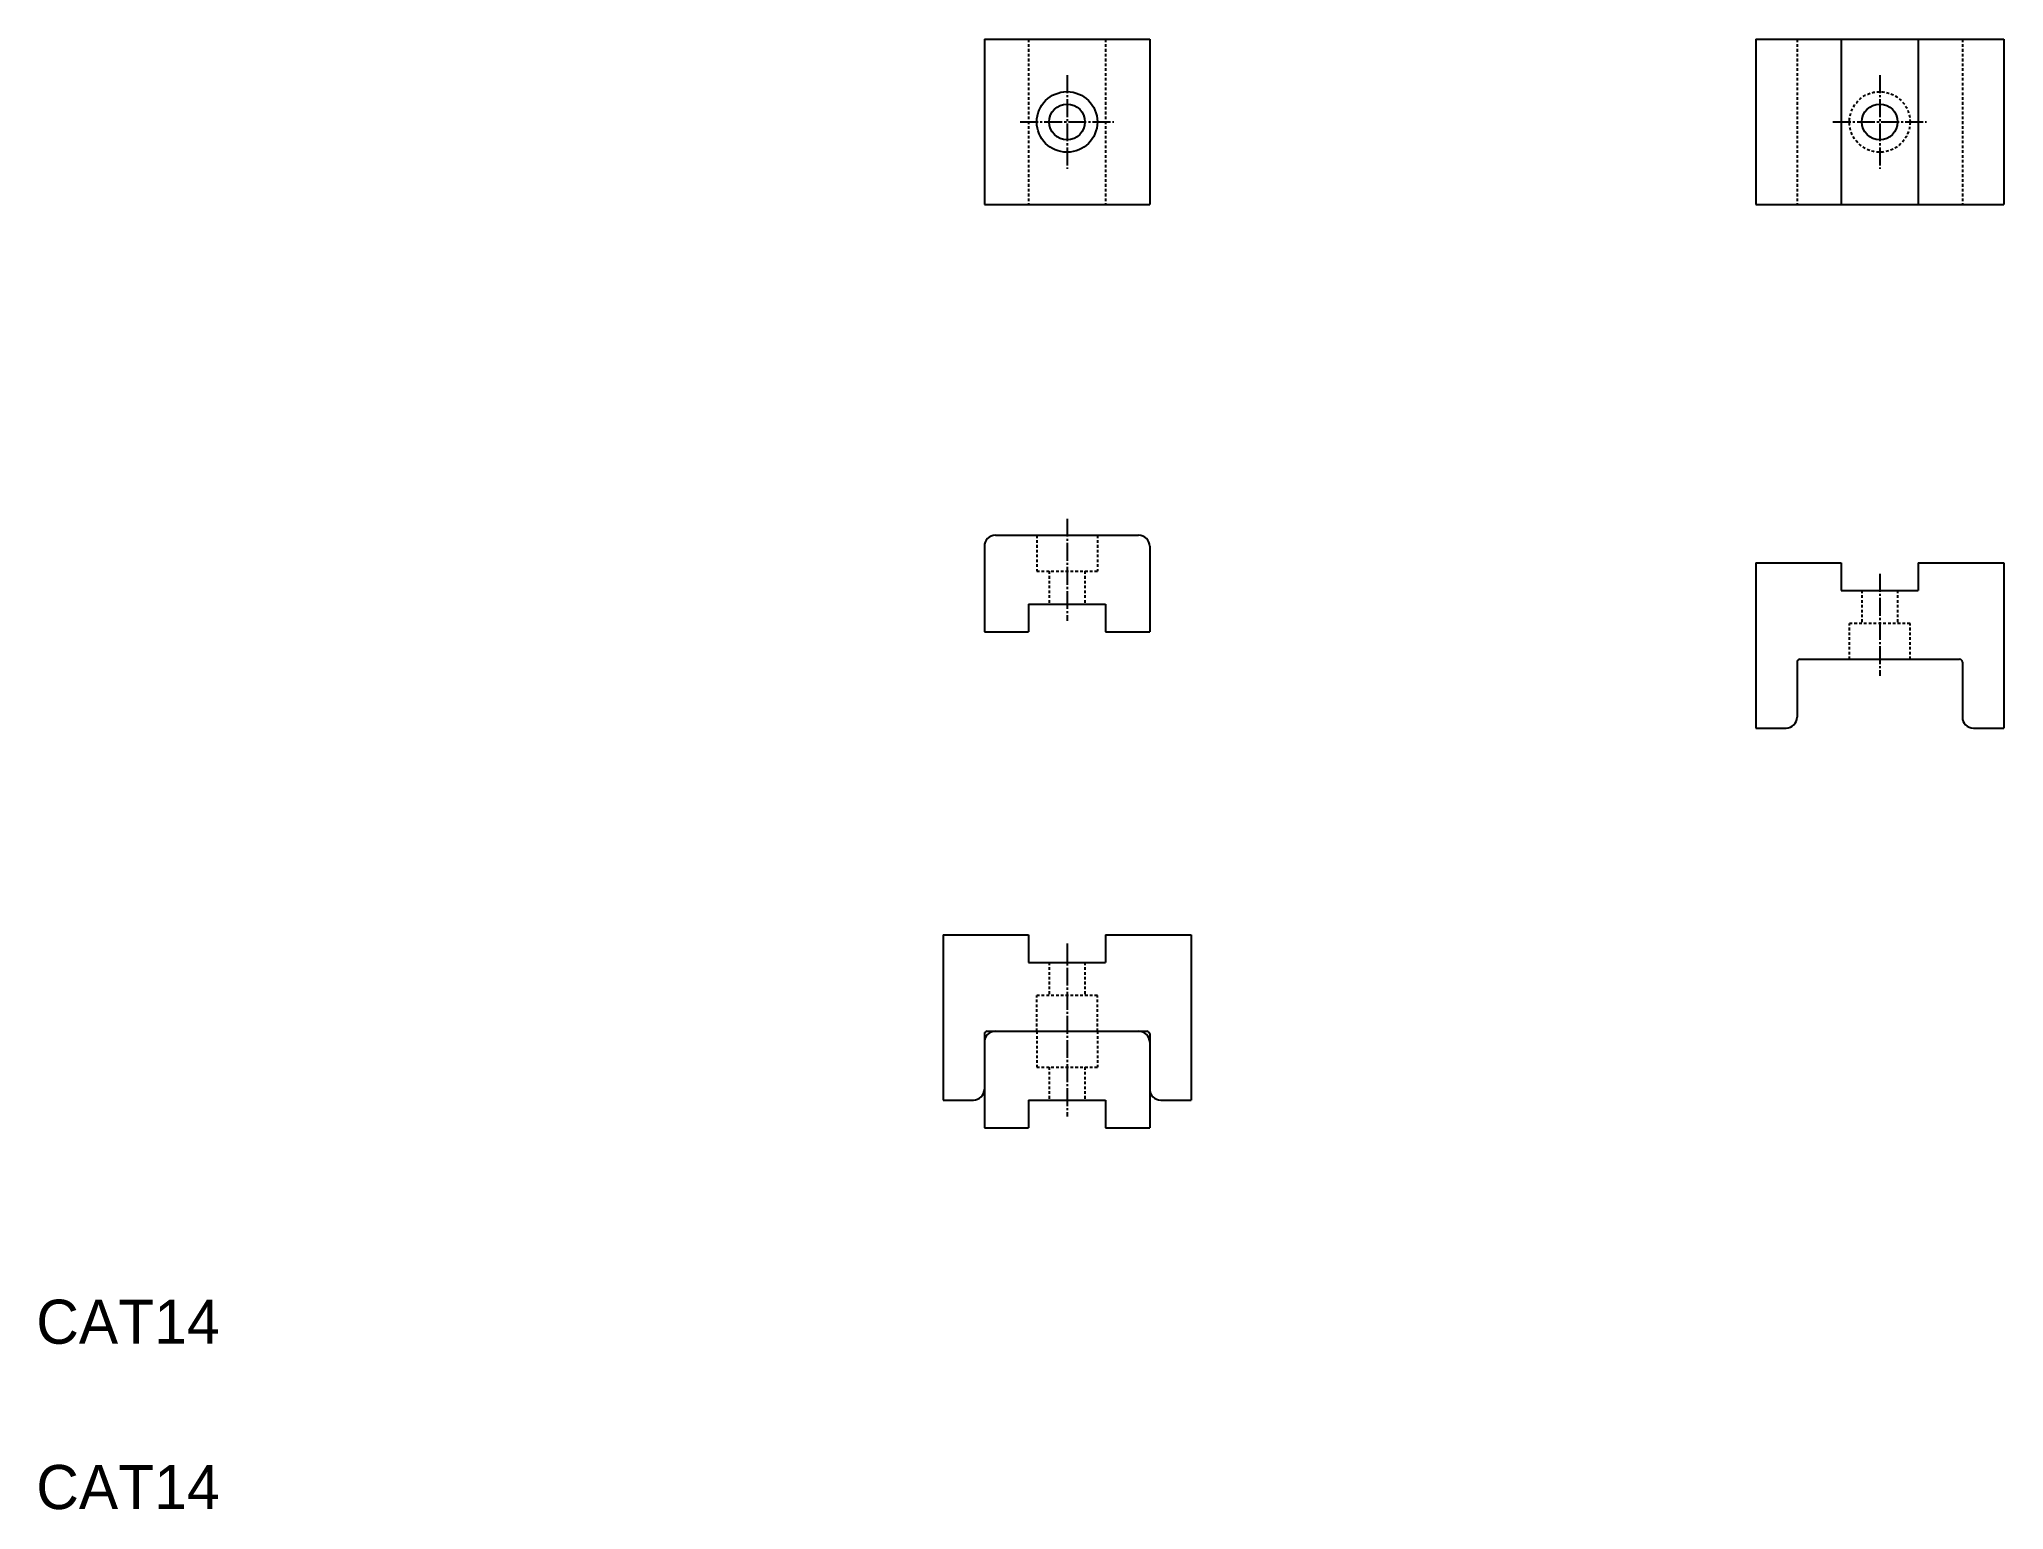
# Model space of a CAD drawing. Extents: x 21 to 377, y 20 to 287.
import ezdxf

# ---------------------------------------------------------------- set-up
doc = ezdxf.new("R2010")
doc.units = 0
doc.header["$LTSCALE"] = 0.25
doc.linetypes.add('CENTER', pattern=[17.5, 13, -1.5, 1.5, -1.5])
doc.linetypes.add('DASHED', pattern=[3.5, 2, -1.5])
doc.layers.get('0').update_dxf_attribs({"linetype": 'CONTINUOUS'})
doc.layers.add('CENTER', color=1, linetype='CENTER')

msp = doc.modelspace()

# ---------------------------------------------------------------- linework, layer by layer
for p, q in [((192.07, 286.71), (222.07, 286.71)), ((192.07, 286.71), (192.07, 256.71)), ((222.07, 286.71), (222.07, 256.71)), ((332.07, 286.71), (332.07, 256.71)), ((332.07, 286.71), (377.07, 286.71)), ((347.57, 286.71), (347.57, 256.71)), ((361.57, 286.71), (361.57, 256.71)), ((377.07, 286.71), (377.07, 256.71)), ((192.07, 256.71), (222.07, 256.71)), ((332.07, 256.71), (377.07, 256.71)), ((194.07, 196.71), (220.07, 196.71)), ((192.07, 194.71), (192.07, 179.21)), ((222.07, 194.71), (222.07, 179.21)), ((204.32, 190.21), (204.32, 190.21)), ((207.07, 190.21), (207.07, 190.21)), ((332.07, 191.71), (347.57, 191.71)), ((332.07, 191.71), (332.07, 161.71)), ((347.57, 191.71), (347.57, 186.71)), ((361.57, 191.71), (377.07, 191.71)), ((361.57, 191.71), (361.57, 186.71)), ((377.07, 191.71), (377.07, 161.71)), ((347.57, 186.71), (361.57, 186.71)), ((200.07, 184.21), (214.07, 184.21)), ((200.07, 184.21), (200.07, 179.21)), ((214.07, 184.21), (214.07, 179.21)), ((192.07, 179.21), (200.07, 179.21)), ((214.07, 179.21), (222.07, 179.21)), ((339.57, 173.71), (339.57, 163.71)), ((340.07, 174.21), (369.07, 174.21)), ((369.57, 173.71), (369.57, 163.71)), ((332.07, 161.71), (337.57, 161.71)), ((371.57, 161.71), (377.07, 161.71)), ((184.57, 124.21), (184.57, 94.21)), ((184.57, 124.21), (200.07, 124.21)), ((200.07, 124.21), (200.07, 119.21)), ((214.07, 124.21), (229.57, 124.21)), ((214.07, 124.21), (214.07, 119.21)), ((229.57, 124.21), (229.57, 94.21)), ((200.07, 119.21), (214.07, 119.21)), ((192.07, 106.21), (192.07, 96.21)), ((192.07, 104.71), (192.07, 89.21)), ((192.57, 106.71), (221.57, 106.71)), ((222.07, 106.21), (222.07, 96.21)), ((222.07, 104.71), (222.07, 89.21)), ((204.32, 100.21), (204.32, 100.21)), ((207.07, 100.21), (207.07, 100.21)), ((184.57, 94.21), (190.07, 94.21)), ((200.07, 94.21), (214.07, 94.21)), ((200.07, 94.21), (200.07, 89.21)), ((214.07, 94.21), (214.07, 89.21)), ((224.07, 94.21), (229.57, 94.21)), ((192.07, 89.21), (200.07, 89.21)), ((214.07, 89.21), (222.07, 89.21))]:
    msp.add_line(p, q)
at = {"color": 3, "linetype": 'DASHED'}
for p, q in [((200.07, 286.71), (200.07, 256.71)), ((214.07, 286.71), (214.07, 256.71)), ((339.57, 286.71), (339.57, 256.71)), ((369.57, 286.71), (369.57, 256.71)), ((201.57, 196.71), (201.57, 190.21)), ((212.57, 196.71), (212.57, 190.21)), ((201.57, 190.21), (212.57, 190.21)), ((203.82, 190.21), (203.82, 184.21)), ((210.32, 190.21), (210.32, 184.21)), ((351.32, 186.71), (351.32, 180.71)), ((357.82, 186.71), (357.82, 180.71)), ((349.07, 174.21), (349.07, 180.71)), ((360.07, 180.71), (349.07, 180.71)), ((360.07, 174.21), (360.07, 180.71)), ((203.82, 119.21), (203.82, 113.21)), ((210.32, 119.21), (210.32, 113.21)), ((201.57, 106.71), (201.57, 113.21)), ((212.57, 113.21), (201.57, 113.21)), ((212.57, 106.71), (212.57, 113.21)), ((201.57, 106.71), (201.57, 100.21)), ((212.57, 106.71), (212.57, 100.21)), ((201.57, 100.21), (212.57, 100.21)), ((203.82, 100.21), (203.82, 94.21)), ((210.32, 100.21), (210.32, 94.21))]:
    msp.add_line(p, q, dxfattribs=at)
for centre, radius in [((207.07, 271.71), 5.5), ((207.07, 271.71), 3.25), ((354.57, 271.71), 3.25)]:
    msp.add_circle(centre, radius)
msp.add_circle((354.57, 271.71), 5.5, dxfattribs=at)
for centre, radius, start, end in [((194.07, 194.71), 2, 90, 180), ((220.07, 194.71), 2, 0, 90), ((340.07, 173.71), 0.5, 90, 180), ((369.07, 173.71), 0.5, 0, 90), ((337.57, 163.71), 2, 270, 0), ((371.57, 163.71), 2, 180, 270), ((194.07, 104.71), 2, 90, 180), ((192.57, 106.21), 0.5, 90, 180), ((220.07, 104.71), 2, 0, 90), ((221.57, 106.21), 0.5, 0, 90), ((190.07, 96.21), 2, 270, 0), ((224.07, 96.21), 2, 180, 270)]:
    msp.add_arc(centre, radius, start, end)
at = {"layer": 'CENTER', "color": 1, "linetype": 'CENTER'}
for p, q in [((207.07, 280.21), (207.07, 263.21)), ((354.57, 280.21), (354.57, 263.21)), ((198.57, 271.71), (215.57, 271.71)), ((346.07, 271.71), (363.07, 271.71)), ((207.07, 199.71), (207.07, 181.21)), ((354.57, 189.71), (354.57, 171.21)), ((207.07, 122.62), (207.07, 91.21))]:
    msp.add_line(p, q, dxfattribs=at)

# ---------------------------------------------------------------- texts
for p in [(20, 50), (20, 20)]:
    msp.add_text('CAT14', height=8).set_placement(p)

doc.saveas('drawing.dxf')
